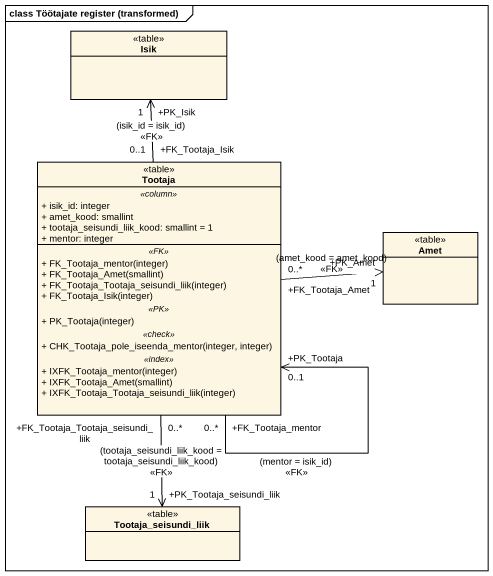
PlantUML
@startuml
mainframe class Töötajate register (transformed)
hide circle
hide empty members
skinparam classAttributeIconSize 0
class Isik <<table>>
class Tootaja <<table>> {
  .. <<column>> ..
  + isik_id: integer
  + amet_kood: smallint
  + tootaja_seisundi_liik_kood: smallint = 1
  + mentor: integer
  .. <<FK>> ..
  + FK_Tootaja_mentor(integer)
  + FK_Tootaja_Amet(smallint)
  + FK_Tootaja_Tootaja_seisundi_liik(integer)
  + FK_Tootaja_Isik(integer)
  .. <<PK>> ..
  + PK_Tootaja(integer)
  .. <<check>> ..
  + CHK_Tootaja_pole_iseenda_mentor(integer, integer)
  .. <<index>> ..
  + IXFK_Tootaja_mentor(integer)
  + IXFK_Tootaja_Amet(smallint)
  + IXFK_Tootaja_Tootaja_seisundi_liik(integer)
}
class Amet <<table>>
class Tootaja_seisundi_liik <<table>>
Tootaja "+FK_Tootaja_Isik\n0..1" -up-> "+PK_Isik\n1" Isik : (isik_id = isik_id)\n<<FK>>
Tootaja "+FK_Tootaja_mentor\n0..*" --> "+PK_Tootaja\n0..1" Tootaja : (mentor = isik_id)\n<<FK>>
Tootaja "+FK_Tootaja_Amet\n0..*" -right-> "+PK_Amet\n1" Amet : (amet_kood = amet_kood)\n<<FK>>
Tootaja "+FK_Tootaja_Tootaja_seisundi_liik\n0..*" --> "+PK_Tootaja_seisundi_liik\n1" Tootaja_seisundi_liik : (tootaja_seisundi_liik_kood = tootaja_seisundi_liik_kood)\n<<FK>>
@enduml
